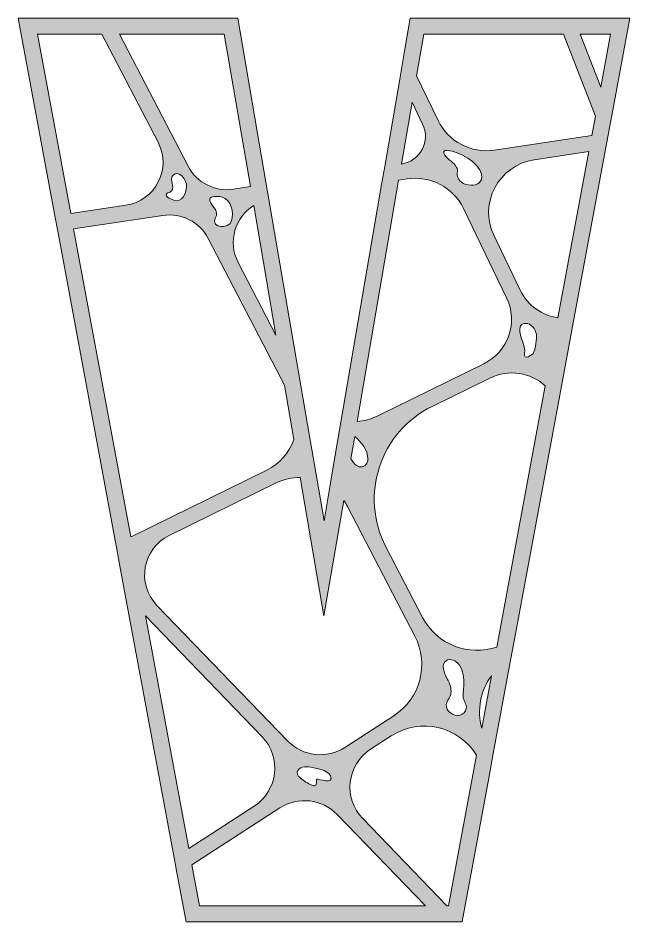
# Model space of a CAD drawing. Extents: x -1650 to 2650, y -4022 to 3022.
# Drawn here: x -550 to -250, y -2921.8 to -2478.2 of the extents above; entities that cross this region are included whole.
import ezdxf

# ---------------------------------------------------------------- set-up
doc = ezdxf.new("R2010")
doc.units = 0
doc.header["$MEASUREMENT"] = 0
doc.layers.add('Layer 1', color=7, linetype='Continuous')

msp = doc.modelspace()

# ---------------------------------------------------------------- hatches: boundary and pattern name
at = {"layer": 'Layer 1', "true_color": 0xffffff}
h = msp.add_hatch(color=7, dxfattribs=at)
h.dxf.hatch_style = 2
h.paths.add_polyline_path([(-277.49, -2478.25), (-285.65, -2478.25), (-357.73, -2478.25), (-360.49, -2494.41), (-362.71, -2507.32), (-370.2, -2551.08), (-371.56, -2558.98), (-391.52, -2675.55), (-392.5, -2681.27), (-394.47, -2692.74), (-397.11, -2708.18), (-399.99, -2724.97), (-403.4, -2705.06), (-405.99, -2689.93), (-406.31, -2688.09), (-411.68, -2656.72), (-427, -2567.31), (-428.29, -2559.78), (-442.26, -2478.25), (-504.38, -2478.25), (-512.95, -2478.25), (-550, -2478.25), (-531.97, -2575.33), (-530.58, -2582.82), (-502.39, -2734.62), (-501.61, -2738.83), (-499.89, -2748.06), (-497.43, -2761.32), (-473.47, -2890.34), (-471.97, -2898.44), (-467.64, -2921.75), (-342.99, -2921.75), (-332.34, -2921.75), (-332.31, -2921.58), (-319.24, -2851.2), (-316.98, -2839.04), (-308.33, -2792.47), (-306.42, -2782.16), (-285.17, -2667.74), (-277.26, -2625.13), (-261.93, -2542.55), (-258.88, -2526.12), (-249.98, -2478.25)])
edge = h.paths.add_edge_path()
edge.add_spline(control_points=[(-351.1, -2486.1), (-351.1, -2486.1), (-282.6, -2486.1), (-282.6, -2486.1), (-282.6, -2486.1), (-266.92, -2526.44), (-266.92, -2526.44), (-266.92, -2526.44), (-268.67, -2535.87), (-268.67, -2535.87), (-268.67, -2535.87), (-316.51, -2543.04), (-316.51, -2543.04), (-327.87, -2544.74), (-339.01, -2538.85), (-344.02, -2528.5), (-344.02, -2528.5), (-354.61, -2506.59), (-354.61, -2506.59), (-354.61, -2506.59), (-351.1, -2486.1), (-351.1, -2486.1)], knot_values=[0, 0, 0, 0, 1, 1, 1, 2, 2, 2, 3, 3, 3, 4, 4, 4, 5, 5, 5, 6, 6, 6, 7, 7, 7, 7], degree=3, periodic=1)
edge = h.paths.add_edge_path()
edge.add_spline(control_points=[(-337.28, -2548.82), (-338.71, -2547.63), (-340.33, -2546.53), (-341.1, -2544.83), (-341.24, -2544.52), (-341.35, -2544.15), (-341.23, -2543.82), (-341.01, -2543.19), (-340.15, -2543.1), (-339.48, -2543.17), (-333.79, -2543.7), (-324.13, -2548.71), (-322.72, -2554.9), (-320.96, -2562.6), (-334.69, -2561.41), (-334.7, -2555.07), (-334.7, -2554.53), (-334.55, -2554), (-334.54, -2553.46), (-334.47, -2551.6), (-335.85, -2550.02), (-337.28, -2548.82)], knot_values=[0, 0, 0, 0, 1, 1, 1, 2, 2, 2, 3, 3, 3, 4, 4, 4, 5, 5, 5, 6, 6, 6, 7, 7, 7, 7], degree=3, periodic=1)
edge = h.paths.add_edge_path()
edge.add_spline(control_points=[(-356.82, -2519.5), (-356.82, -2519.5), (-351.63, -2530.23), (-351.63, -2530.23), (-347.59, -2538.59), (-352.81, -2548.48), (-361.99, -2549.85), (-361.99, -2549.85), (-362.02, -2549.85), (-362.02, -2549.85), (-362.02, -2549.85), (-356.82, -2519.5), (-356.82, -2519.5)], knot_values=[0, 0, 0, 0, 1, 1, 1, 2, 2, 2, 3, 3, 3, 4, 4, 4, 4], degree=3, periodic=1)
edge = h.paths.add_edge_path()
edge.add_spline(control_points=[(-363.38, -2557.75), (-363.38, -2557.75), (-359.13, -2557.12), (-359.13, -2557.12), (-347.77, -2555.41), (-336.62, -2561.31), (-331.61, -2571.65), (-331.61, -2571.65), (-310.46, -2615.44), (-310.46, -2615.44), (-304.63, -2627.49), (-309.63, -2641.98), (-321.64, -2647.88), (-321.64, -2647.88), (-373.92, -2673.54), (-373.92, -2673.54), (-377.06, -2675.08), (-380.37, -2675.95), (-383.66, -2676.18), (-383.66, -2676.18), (-363.38, -2557.75), (-363.38, -2557.75)], knot_values=[0, 0, 0, 0, 1, 1, 1, 2, 2, 2, 3, 3, 3, 4, 4, 4, 5, 5, 5, 6, 6, 6, 7, 7, 7, 7], degree=3, periodic=1)
edge = h.paths.add_edge_path()
edge.add_spline(control_points=[(-384.92, -2683.51), (-381.6, -2686.26), (-378.56, -2690.54), (-378.49, -2694.47), (-378.46, -2696.44), (-379.66, -2698.45), (-381.89, -2698.49), (-384.1, -2698.53), (-385.51, -2696.43), (-386.81, -2694.5), (-386.81, -2694.5), (-384.92, -2683.51), (-384.92, -2683.51)], knot_values=[0, 0, 0, 0, 1, 1, 1, 2, 2, 2, 3, 3, 3, 4, 4, 4, 4], degree=3, periodic=1)
edge = h.paths.add_edge_path()
edge.add_spline(control_points=[(-400, -2771.51), (-400, -2771.51), (-390.29, -2714.89), (-390.29, -2714.89), (-389.64, -2715.83), (-389.04, -2716.82), (-388.49, -2717.87), (-388.49, -2717.87), (-355.4, -2781.59), (-355.4, -2781.59), (-348.28, -2795.3), (-352.75, -2812.16), (-365.71, -2820.55), (-365.71, -2820.55), (-389.77, -2836.13), (-389.77, -2836.13), (-398.68, -2841.91), (-410.45, -2840.56), (-417.81, -2832.91), (-417.81, -2832.91), (-481.91, -2766.45), (-481.91, -2766.45), (-492.07, -2755.91), (-489.02, -2738.52), (-475.87, -2732.07), (-475.87, -2732.07), (-423.49, -2706.36), (-423.49, -2706.36), (-419.67, -2704.48), (-415.62, -2703.62), (-411.62, -2703.67), (-411.62, -2703.67), (-400, -2771.51), (-400, -2771.51)], knot_values=[0, 0, 0, 0, 1, 1, 1, 2, 2, 2, 3, 3, 3, 4, 4, 4, 5, 5, 5, 6, 6, 6, 7, 7, 7, 8, 8, 8, 9, 9, 9, 10, 10, 10, 11, 11, 11, 11], degree=3, periodic=1)
edge = h.paths.add_edge_path()
edge.add_spline(control_points=[(-403.63, -2853.32), (-403.63, -2853.91), (-403.81, -2854.59), (-404.35, -2854.84), (-404.83, -2855.08), (-405.4, -2854.88), (-405.89, -2854.66), (-407.92, -2853.77), (-409.83, -2852.6), (-411.54, -2851.19), (-412.18, -2850.66), (-412.83, -2850.04), (-413.05, -2849.23), (-413.37, -2847.99), (-412.5, -2846.67), (-411.36, -2846.1), (-410.2, -2845.51), (-408.85, -2845.53), (-407.58, -2845.66), (-404.97, -2845.94), (-397.84, -2847.23), (-396.79, -2850.11), (-395.16, -2854.58), (-402.09, -2851.49), (-403.56, -2851.63), (-403.73, -2852.22), (-403.63, -2852.7), (-403.63, -2853.32)], knot_values=[0, 0, 0, 0, 1, 1, 1, 2, 2, 2, 3, 3, 3, 4, 4, 4, 5, 5, 5, 6, 6, 6, 7, 7, 7, 8, 8, 8, 9, 9, 9, 9], degree=3, periodic=1)
edge = h.paths.add_edge_path()
edge.add_spline(control_points=[(-423.58, -2633.81), (-423.58, -2633.81), (-442.07, -2598.21), (-442.07, -2598.21), (-447.42, -2587.92), (-443.51, -2575.89), (-434.47, -2570.21), (-434.47, -2570.21), (-423.58, -2633.81), (-423.58, -2633.81)], knot_values=[0, 0, 0, 0, 1, 1, 1, 2, 2, 2, 3, 3, 3, 3], degree=3, periodic=1)
edge = h.paths.add_edge_path()
edge.add_spline(control_points=[(-448.88, -2486.1), (-448.88, -2486.1), (-436.06, -2560.95), (-436.06, -2560.95), (-436.06, -2560.95), (-444.47, -2562.21), (-444.47, -2562.21), (-453.51, -2563.57), (-462.42, -2559.03), (-466.63, -2550.91), (-466.63, -2550.91), (-500.29, -2486.1), (-500.29, -2486.1), (-500.29, -2486.1), (-448.88, -2486.1), (-448.88, -2486.1)], knot_values=[0, 0, 0, 0, 1, 1, 1, 2, 2, 2, 3, 3, 3, 4, 4, 4, 5, 5, 5, 5], degree=3, periodic=1)
edge = h.paths.add_edge_path()
edge.add_spline(control_points=[(-453.84, -2571.28), (-454.66, -2570.19), (-455.65, -2569.15), (-455.93, -2567.81), (-456.04, -2567.26), (-455.99, -2566.61), (-455.55, -2566.26), (-455.31, -2566.06), (-454.98, -2566), (-454.67, -2565.95), (-453.11, -2565.7), (-451.5, -2565.67), (-449.98, -2566.09), (-445.36, -2567.38), (-444.04, -2573.58), (-445.41, -2577.77), (-446.84, -2582.13), (-455.27, -2581.35), (-453.42, -2576.47), (-453.23, -2575.98), (-452.92, -2575.55), (-452.75, -2575.05), (-452.33, -2573.76), (-453.03, -2572.37), (-453.84, -2571.28)], knot_values=[0, 0, 0, 0, 1, 1, 1, 2, 2, 2, 3, 3, 3, 4, 4, 4, 5, 5, 5, 6, 6, 6, 7, 7, 7, 8, 8, 8, 8], degree=3, periodic=1)
edge = h.paths.add_edge_path()
edge.add_spline(control_points=[(-474.23, -2560.24), (-474.42, -2559), (-474.9, -2557.75), (-474.67, -2556.51), (-474.6, -2556.11), (-474.45, -2555.73), (-474.18, -2555.44), (-471.14, -2552.09), (-467.11, -2558.09), (-467.37, -2560.9), (-467.69, -2564.4), (-469.52, -2568.93), (-473.67, -2567.62), (-474.77, -2567.28), (-475.8, -2566.75), (-476.7, -2566.06), (-477.04, -2565.8), (-477.41, -2565.45), (-477.4, -2565.01), (-477.39, -2564.58), (-477.01, -2564.24), (-476.6, -2564.06), (-476.2, -2563.88), (-475.76, -2563.82), (-475.37, -2563.61), (-474.26, -2563.01), (-474.04, -2561.49), (-474.23, -2560.24)], knot_values=[0, 0, 0, 0, 1, 1, 1, 2, 2, 2, 3, 3, 3, 4, 4, 4, 5, 5, 5, 6, 6, 6, 7, 7, 7, 8, 8, 8, 9, 9, 9, 9], degree=3, periodic=1)
edge = h.paths.add_edge_path()
edge.add_spline(control_points=[(-540.55, -2486.1), (-540.55, -2486.1), (-508.87, -2486.1), (-508.87, -2486.1), (-508.87, -2486.1), (-481.36, -2539.08), (-481.36, -2539.08), (-474.59, -2552.11), (-482.65, -2567.94), (-497.18, -2570.11), (-497.18, -2570.11), (-524.2, -2574.16), (-524.2, -2574.16), (-524.2, -2574.16), (-540.55, -2486.1), (-540.55, -2486.1)], knot_values=[0, 0, 0, 0, 1, 1, 1, 2, 2, 2, 3, 3, 3, 4, 4, 4, 5, 5, 5, 5], degree=3, periodic=1)
edge = h.paths.add_edge_path()
edge.add_spline(control_points=[(-522.81, -2581.65), (-522.81, -2581.65), (-478.95, -2575.08), (-478.95, -2575.08), (-469.91, -2573.72), (-461.01, -2578.26), (-456.79, -2586.38), (-456.79, -2586.38), (-419.36, -2658.44), (-419.36, -2658.44), (-419.36, -2658.44), (-414.8, -2685.09), (-414.8, -2685.09), (-416.98, -2691.42), (-421.58, -2696.93), (-428.08, -2700.13), (-428.08, -2700.13), (-493.88, -2732.44), (-493.88, -2732.44), (-494.16, -2732.57), (-494.45, -2732.7), (-494.73, -2732.82), (-494.73, -2732.82), (-522.81, -2581.65), (-522.81, -2581.65)], knot_values=[0, 0, 0, 0, 1, 1, 1, 2, 2, 2, 3, 3, 3, 4, 4, 4, 5, 5, 5, 6, 6, 6, 7, 7, 7, 8, 8, 8, 8], degree=3, periodic=1)
edge = h.paths.add_edge_path()
edge.add_spline(control_points=[(-487.53, -2771.58), (-487.53, -2771.58), (-430.34, -2830.89), (-430.34, -2830.89), (-420.64, -2840.95), (-422.53, -2857.35), (-434.25, -2864.94), (-434.25, -2864.94), (-466.34, -2885.72), (-466.34, -2885.72), (-466.34, -2885.72), (-487.53, -2771.58), (-487.53, -2771.58)], knot_values=[0, 0, 0, 0, 1, 1, 1, 2, 2, 2, 3, 3, 3, 4, 4, 4, 4], degree=3, periodic=1)
edge = h.paths.add_edge_path()
edge.add_spline(control_points=[(-461.1, -2913.9), (-461.1, -2913.9), (-464.84, -2893.82), (-464.84, -2893.82), (-464.84, -2893.82), (-421.6, -2865.81), (-421.6, -2865.81), (-412.68, -2860.04), (-400.92, -2861.39), (-393.55, -2869.04), (-393.55, -2869.04), (-350.3, -2913.9), (-350.3, -2913.9), (-350.3, -2913.9), (-461.1, -2913.9), (-461.1, -2913.9)], knot_values=[0, 0, 0, 0, 1, 1, 1, 2, 2, 2, 3, 3, 3, 4, 4, 4, 5, 5, 5, 5], degree=3, periodic=1)
edge = h.paths.add_edge_path()
edge.add_spline(control_points=[(-338.88, -2913.9), (-338.88, -2913.9), (-339.72, -2913.9), (-339.72, -2913.9), (-339.72, -2913.9), (-381.03, -2871.06), (-381.03, -2871.06), (-390.73, -2861.01), (-388.84, -2844.6), (-377.12, -2837.01), (-377.12, -2837.01), (-367.01, -2830.47), (-367.01, -2830.47), (-352.76, -2821.24), (-333.84, -2825.72), (-325.16, -2839.99), (-325.16, -2839.99), (-338.88, -2913.9), (-338.88, -2913.9)], knot_values=[0, 0, 0, 0, 1, 1, 1, 2, 2, 2, 3, 3, 3, 4, 4, 4, 5, 5, 5, 6, 6, 6, 6], degree=3, periodic=1)
edge = h.paths.add_edge_path()
edge.add_spline(control_points=[(-331.68, -2811.87), (-331.34, -2813.73), (-329.85, -2815.05), (-330.27, -2817.09), (-330.58, -2818.61), (-331.8, -2819.91), (-333.3, -2820.3), (-334.94, -2820.74), (-336.71, -2820.14), (-338.03, -2819.09), (-339.23, -2818.14), (-340.17, -2816.69), (-340.03, -2815.16), (-339.88, -2813.62), (-338.68, -2812.39), (-338.1, -2810.95), (-337.31, -2808.95), (-337.73, -2806.67), (-338.53, -2804.68), (-339.32, -2802.7), (-340.46, -2800.85), (-341.14, -2798.81), (-341.65, -2797.28), (-341.83, -2795.44), (-340.81, -2794.19), (-340.04, -2793.24), (-338.7, -2792.88), (-337.5, -2793.08), (-336.3, -2793.28), (-335.23, -2793.98), (-334.39, -2794.86), (-332.04, -2797.32), (-331.4, -2800.95), (-331.35, -2804.35), (-331.3, -2806.78), (-332.1, -2809.5), (-331.68, -2811.87)], knot_values=[0, 0, 0, 0, 1, 1, 1, 2, 2, 2, 3, 3, 3, 4, 4, 4, 5, 5, 5, 6, 6, 6, 7, 7, 7, 8, 8, 8, 9, 9, 9, 10, 10, 10, 11, 11, 11, 12, 12, 12, 12], degree=3, periodic=1)
edge = h.paths.add_edge_path()
edge.add_spline(control_points=[(-317.91, -2800.99), (-317.91, -2800.99), (-322.67, -2826.64), (-322.67, -2826.64), (-325.11, -2817.76), (-323.28, -2808.29), (-317.91, -2800.99)], knot_values=[0, 0, 0, 0, 1, 1, 1, 2, 2, 2, 2], degree=3, periodic=1)
edge = h.paths.add_edge_path()
edge.add_spline(control_points=[(-315.29, -2786.86), (-328.97, -2791.59), (-344.63, -2785.8), (-351.63, -2772.33), (-351.63, -2772.33), (-369.63, -2737.68), (-369.63, -2737.68), (-382.74, -2712.43), (-372.52, -2681.34), (-346.98, -2668.8), (-346.98, -2668.8), (-318.6, -2654.87), (-318.6, -2654.87), (-309.36, -2650.33), (-298.65, -2652.18), (-291.48, -2658.71), (-291.48, -2658.71), (-315.29, -2786.86), (-315.29, -2786.86)], knot_values=[0, 0, 0, 0, 1, 1, 1, 2, 2, 2, 3, 3, 3, 4, 4, 4, 5, 5, 5, 6, 6, 6, 6], degree=3, periodic=1)
edge = h.paths.add_edge_path()
edge.add_spline(control_points=[(-303.95, -2630.62), (-303.88, -2630.04), (-303.72, -2629.46), (-303.35, -2629), (-302.85, -2628.38), (-302, -2628.09), (-301.19, -2628.07), (-298.39, -2628), (-296.16, -2630.77), (-295.87, -2633.57), (-295.65, -2635.71), (-296.19, -2640.01), (-297.04, -2642.09), (-297.81, -2643.96), (-302.4, -2646.27), (-301.71, -2642.81), (-300.89, -2638.71), (-304.48, -2634.76), (-303.95, -2630.62)], knot_values=[0, 0, 0, 0, 1, 1, 1, 2, 2, 2, 3, 3, 3, 4, 4, 4, 5, 5, 5, 6, 6, 6, 6], degree=3, periodic=1)
edge = h.paths.add_edge_path()
edge.add_spline(control_points=[(-285.28, -2625.32), (-293.02, -2624.2), (-300.09, -2619.39), (-303.75, -2611.81), (-303.75, -2611.81), (-316.63, -2585.16), (-316.63, -2585.16), (-324.33, -2569.23), (-314.39, -2550.42), (-296.9, -2547.79), (-296.9, -2547.79), (-270.14, -2543.79), (-270.14, -2543.79), (-270.14, -2543.79), (-285.28, -2625.32), (-285.28, -2625.32)], knot_values=[0, 0, 0, 0, 1, 1, 1, 2, 2, 2, 3, 3, 3, 4, 4, 4, 5, 5, 5, 5], degree=3, periodic=1)
h.paths.add_polyline_path([(-274.43, -2486.1), (-259.43, -2486.1), (-264.28, -2512.23)])

# ---------------------------------------------------------------- linework, layer by layer
at = {"layer": 'Layer 1', "lineweight": 0}
for points in [[(-277.49, -2478.25), (-285.65, -2478.25), (-357.73, -2478.25), (-360.49, -2494.41), (-362.71, -2507.32), (-370.2, -2551.08), (-371.56, -2558.98), (-391.52, -2675.55), (-392.5, -2681.27), (-394.47, -2692.74), (-397.11, -2708.18), (-399.99, -2724.97), (-403.4, -2705.06), (-405.99, -2689.93), (-406.31, -2688.09), (-411.68, -2656.72), (-427, -2567.31), (-428.29, -2559.78), (-442.26, -2478.25), (-504.38, -2478.25), (-512.95, -2478.25), (-550, -2478.25), (-531.97, -2575.33), (-530.58, -2582.82), (-502.39, -2734.62), (-501.61, -2738.83), (-499.89, -2748.06), (-497.43, -2761.32), (-473.47, -2890.34), (-471.97, -2898.44), (-467.64, -2921.75), (-342.99, -2921.75), (-332.34, -2921.75), (-332.31, -2921.58), (-319.24, -2851.2), (-316.98, -2839.04), (-308.33, -2792.47), (-306.42, -2782.16), (-285.17, -2667.74), (-277.26, -2625.13), (-261.93, -2542.55), (-258.88, -2526.12), (-249.98, -2478.25), (-277.49, -2478.25)], [(-274.43, -2486.1), (-259.43, -2486.1), (-264.28, -2512.23), (-274.43, -2486.1)]]:
    msp.add_lwpolyline(points, dxfattribs=at)
for points, knots in [([(-540.55, -2486.1), (-540.55, -2486.1), (-508.87, -2486.1), (-508.87, -2486.1), (-508.87, -2486.1), (-481.36, -2539.08), (-481.36, -2539.08), (-474.59, -2552.11), (-482.65, -2567.94), (-497.18, -2570.11), (-497.18, -2570.11), (-524.2, -2574.16), (-524.2, -2574.16), (-524.2, -2574.16), (-540.55, -2486.1), (-540.55, -2486.1)], [0, 0, 0, 0, 1, 1, 1, 2, 2, 2, 3, 3, 3, 4, 4, 4, 5, 5, 5, 5]), ([(-448.88, -2486.1), (-448.88, -2486.1), (-436.06, -2560.95), (-436.06, -2560.95), (-436.06, -2560.95), (-444.47, -2562.21), (-444.47, -2562.21), (-453.51, -2563.57), (-462.42, -2559.03), (-466.63, -2550.91), (-466.63, -2550.91), (-500.29, -2486.1), (-500.29, -2486.1), (-500.29, -2486.1), (-448.88, -2486.1), (-448.88, -2486.1)], [0, 0, 0, 0, 1, 1, 1, 2, 2, 2, 3, 3, 3, 4, 4, 4, 5, 5, 5, 5]), ([(-351.1, -2486.1), (-351.1, -2486.1), (-282.6, -2486.1), (-282.6, -2486.1), (-282.6, -2486.1), (-266.92, -2526.44), (-266.92, -2526.44), (-266.92, -2526.44), (-268.67, -2535.87), (-268.67, -2535.87), (-268.67, -2535.87), (-316.51, -2543.04), (-316.51, -2543.04), (-327.87, -2544.74), (-339.01, -2538.85), (-344.02, -2528.5), (-344.02, -2528.5), (-354.61, -2506.59), (-354.61, -2506.59), (-354.61, -2506.59), (-351.1, -2486.1), (-351.1, -2486.1)], [0, 0, 0, 0, 1, 1, 1, 2, 2, 2, 3, 3, 3, 4, 4, 4, 5, 5, 5, 6, 6, 6, 7, 7, 7, 7]), ([(-356.82, -2519.5), (-356.82, -2519.5), (-351.63, -2530.23), (-351.63, -2530.23), (-347.59, -2538.59), (-352.81, -2548.48), (-361.99, -2549.85), (-361.99, -2549.85), (-362.02, -2549.85), (-362.02, -2549.85), (-362.02, -2549.85), (-356.82, -2519.5), (-356.82, -2519.5)], [0, 0, 0, 0, 1, 1, 1, 2, 2, 2, 3, 3, 3, 4, 4, 4, 4]), ([(-337.28, -2548.82), (-338.71, -2547.63), (-340.33, -2546.53), (-341.1, -2544.83), (-341.24, -2544.52), (-341.35, -2544.15), (-341.23, -2543.82), (-341.01, -2543.19), (-340.15, -2543.1), (-339.48, -2543.17), (-333.79, -2543.7), (-324.13, -2548.71), (-322.72, -2554.9), (-320.96, -2562.6), (-334.69, -2561.41), (-334.7, -2555.07), (-334.7, -2554.53), (-334.55, -2554), (-334.54, -2553.46), (-334.47, -2551.6), (-335.85, -2550.02), (-337.28, -2548.82)], [0, 0, 0, 0, 1, 1, 1, 2, 2, 2, 3, 3, 3, 4, 4, 4, 5, 5, 5, 6, 6, 6, 7, 7, 7, 7]), ([(-285.28, -2625.32), (-293.02, -2624.2), (-300.09, -2619.39), (-303.75, -2611.81), (-303.75, -2611.81), (-316.63, -2585.16), (-316.63, -2585.16), (-324.33, -2569.23), (-314.39, -2550.42), (-296.9, -2547.79), (-296.9, -2547.79), (-270.14, -2543.79), (-270.14, -2543.79), (-270.14, -2543.79), (-285.28, -2625.32), (-285.28, -2625.32)], [0, 0, 0, 0, 1, 1, 1, 2, 2, 2, 3, 3, 3, 4, 4, 4, 5, 5, 5, 5]), ([(-474.23, -2560.24), (-474.42, -2559), (-474.9, -2557.75), (-474.67, -2556.51), (-474.6, -2556.11), (-474.45, -2555.73), (-474.18, -2555.44), (-471.14, -2552.09), (-467.11, -2558.09), (-467.37, -2560.9), (-467.69, -2564.4), (-469.52, -2568.93), (-473.67, -2567.62), (-474.77, -2567.28), (-475.8, -2566.75), (-476.7, -2566.06), (-477.04, -2565.8), (-477.41, -2565.45), (-477.4, -2565.01), (-477.39, -2564.58), (-477.01, -2564.24), (-476.6, -2564.06), (-476.2, -2563.88), (-475.76, -2563.82), (-475.37, -2563.61), (-474.26, -2563.01), (-474.04, -2561.49), (-474.23, -2560.24)], [0, 0, 0, 0, 1, 1, 1, 2, 2, 2, 3, 3, 3, 4, 4, 4, 5, 5, 5, 6, 6, 6, 7, 7, 7, 8, 8, 8, 9, 9, 9, 9]), ([(-363.38, -2557.75), (-363.38, -2557.75), (-359.13, -2557.12), (-359.13, -2557.12), (-347.77, -2555.41), (-336.62, -2561.31), (-331.61, -2571.65), (-331.61, -2571.65), (-310.46, -2615.44), (-310.46, -2615.44), (-304.63, -2627.49), (-309.63, -2641.98), (-321.64, -2647.88), (-321.64, -2647.88), (-373.92, -2673.54), (-373.92, -2673.54), (-377.06, -2675.08), (-380.37, -2675.95), (-383.66, -2676.18), (-383.66, -2676.18), (-363.38, -2557.75), (-363.38, -2557.75)], [0, 0, 0, 0, 1, 1, 1, 2, 2, 2, 3, 3, 3, 4, 4, 4, 5, 5, 5, 6, 6, 6, 7, 7, 7, 7]), ([(-453.84, -2571.28), (-454.66, -2570.19), (-455.65, -2569.15), (-455.93, -2567.81), (-456.04, -2567.26), (-455.99, -2566.61), (-455.55, -2566.26), (-455.31, -2566.06), (-454.98, -2566), (-454.67, -2565.95), (-453.11, -2565.7), (-451.5, -2565.67), (-449.98, -2566.09), (-445.36, -2567.38), (-444.04, -2573.58), (-445.41, -2577.77), (-446.84, -2582.13), (-455.27, -2581.35), (-453.42, -2576.47), (-453.23, -2575.98), (-452.92, -2575.55), (-452.75, -2575.05), (-452.33, -2573.76), (-453.03, -2572.37), (-453.84, -2571.28)], [0, 0, 0, 0, 1, 1, 1, 2, 2, 2, 3, 3, 3, 4, 4, 4, 5, 5, 5, 6, 6, 6, 7, 7, 7, 8, 8, 8, 8]), ([(-423.58, -2633.81), (-423.58, -2633.81), (-442.07, -2598.21), (-442.07, -2598.21), (-447.42, -2587.92), (-443.51, -2575.89), (-434.47, -2570.21), (-434.47, -2570.21), (-423.58, -2633.81), (-423.58, -2633.81)], [0, 0, 0, 0, 1, 1, 1, 2, 2, 2, 3, 3, 3, 3]), ([(-522.81, -2581.65), (-522.81, -2581.65), (-478.95, -2575.08), (-478.95, -2575.08), (-469.91, -2573.72), (-461.01, -2578.26), (-456.79, -2586.38), (-456.79, -2586.38), (-419.36, -2658.44), (-419.36, -2658.44), (-419.36, -2658.44), (-414.8, -2685.09), (-414.8, -2685.09), (-416.98, -2691.42), (-421.58, -2696.93), (-428.08, -2700.13), (-428.08, -2700.13), (-493.88, -2732.44), (-493.88, -2732.44), (-494.16, -2732.57), (-494.45, -2732.7), (-494.73, -2732.82), (-494.73, -2732.82), (-522.81, -2581.65), (-522.81, -2581.65)], [0, 0, 0, 0, 1, 1, 1, 2, 2, 2, 3, 3, 3, 4, 4, 4, 5, 5, 5, 6, 6, 6, 7, 7, 7, 8, 8, 8, 8]), ([(-303.95, -2630.62), (-303.88, -2630.04), (-303.72, -2629.46), (-303.35, -2629), (-302.85, -2628.38), (-302, -2628.09), (-301.19, -2628.07), (-298.39, -2628), (-296.16, -2630.77), (-295.87, -2633.57), (-295.65, -2635.71), (-296.19, -2640.01), (-297.04, -2642.09), (-297.81, -2643.96), (-302.4, -2646.27), (-301.71, -2642.81), (-300.89, -2638.71), (-304.48, -2634.76), (-303.95, -2630.62)], [0, 0, 0, 0, 1, 1, 1, 2, 2, 2, 3, 3, 3, 4, 4, 4, 5, 5, 5, 6, 6, 6, 6]), ([(-315.29, -2786.86), (-328.97, -2791.59), (-344.63, -2785.8), (-351.63, -2772.33), (-351.63, -2772.33), (-369.63, -2737.68), (-369.63, -2737.68), (-382.74, -2712.43), (-372.52, -2681.34), (-346.98, -2668.8), (-346.98, -2668.8), (-318.6, -2654.87), (-318.6, -2654.87), (-309.36, -2650.33), (-298.65, -2652.18), (-291.48, -2658.71), (-291.48, -2658.71), (-315.29, -2786.86), (-315.29, -2786.86)], [0, 0, 0, 0, 1, 1, 1, 2, 2, 2, 3, 3, 3, 4, 4, 4, 5, 5, 5, 6, 6, 6, 6]), ([(-384.92, -2683.51), (-381.6, -2686.26), (-378.56, -2690.54), (-378.49, -2694.47), (-378.46, -2696.44), (-379.66, -2698.45), (-381.89, -2698.49), (-384.1, -2698.53), (-385.51, -2696.43), (-386.81, -2694.5), (-386.81, -2694.5), (-384.92, -2683.51), (-384.92, -2683.51)], [0, 0, 0, 0, 1, 1, 1, 2, 2, 2, 3, 3, 3, 4, 4, 4, 4]), ([(-400, -2771.51), (-400, -2771.51), (-390.29, -2714.89), (-390.29, -2714.89), (-389.64, -2715.83), (-389.04, -2716.82), (-388.49, -2717.87), (-388.49, -2717.87), (-355.4, -2781.59), (-355.4, -2781.59), (-348.28, -2795.3), (-352.75, -2812.16), (-365.71, -2820.55), (-365.71, -2820.55), (-389.77, -2836.13), (-389.77, -2836.13), (-398.68, -2841.91), (-410.45, -2840.56), (-417.81, -2832.91), (-417.81, -2832.91), (-481.91, -2766.45), (-481.91, -2766.45), (-492.07, -2755.91), (-489.02, -2738.52), (-475.87, -2732.07), (-475.87, -2732.07), (-423.49, -2706.36), (-423.49, -2706.36), (-419.67, -2704.48), (-415.62, -2703.62), (-411.62, -2703.67), (-411.62, -2703.67), (-400, -2771.51), (-400, -2771.51)], [0, 0, 0, 0, 1, 1, 1, 2, 2, 2, 3, 3, 3, 4, 4, 4, 5, 5, 5, 6, 6, 6, 7, 7, 7, 8, 8, 8, 9, 9, 9, 10, 10, 10, 11, 11, 11, 11]), ([(-487.53, -2771.58), (-487.53, -2771.58), (-430.34, -2830.89), (-430.34, -2830.89), (-420.64, -2840.95), (-422.53, -2857.35), (-434.25, -2864.94), (-434.25, -2864.94), (-466.34, -2885.72), (-466.34, -2885.72), (-466.34, -2885.72), (-487.53, -2771.58), (-487.53, -2771.58)], [0, 0, 0, 0, 1, 1, 1, 2, 2, 2, 3, 3, 3, 4, 4, 4, 4]), ([(-331.68, -2811.87), (-331.34, -2813.73), (-329.85, -2815.05), (-330.27, -2817.09), (-330.58, -2818.61), (-331.8, -2819.91), (-333.3, -2820.3), (-334.94, -2820.74), (-336.71, -2820.14), (-338.03, -2819.09), (-339.23, -2818.14), (-340.17, -2816.69), (-340.03, -2815.16), (-339.88, -2813.62), (-338.68, -2812.39), (-338.1, -2810.95), (-337.31, -2808.95), (-337.73, -2806.67), (-338.53, -2804.68), (-339.32, -2802.7), (-340.46, -2800.85), (-341.14, -2798.81), (-341.65, -2797.28), (-341.83, -2795.44), (-340.81, -2794.19), (-340.04, -2793.24), (-338.7, -2792.88), (-337.5, -2793.08), (-336.3, -2793.28), (-335.23, -2793.98), (-334.39, -2794.86), (-332.04, -2797.32), (-331.4, -2800.95), (-331.35, -2804.35), (-331.3, -2806.78), (-332.1, -2809.5), (-331.68, -2811.87)], [0, 0, 0, 0, 1, 1, 1, 2, 2, 2, 3, 3, 3, 4, 4, 4, 5, 5, 5, 6, 6, 6, 7, 7, 7, 8, 8, 8, 9, 9, 9, 10, 10, 10, 11, 11, 11, 12, 12, 12, 12]), ([(-317.91, -2800.99), (-317.91, -2800.99), (-322.67, -2826.64), (-322.67, -2826.64), (-325.11, -2817.76), (-323.28, -2808.29), (-317.91, -2800.99)], [0, 0, 0, 0, 1, 1, 1, 2, 2, 2, 2]), ([(-338.88, -2913.9), (-338.88, -2913.9), (-339.72, -2913.9), (-339.72, -2913.9), (-339.72, -2913.9), (-381.03, -2871.06), (-381.03, -2871.06), (-390.73, -2861.01), (-388.84, -2844.6), (-377.12, -2837.01), (-377.12, -2837.01), (-367.01, -2830.47), (-367.01, -2830.47), (-352.76, -2821.24), (-333.84, -2825.72), (-325.16, -2839.99), (-325.16, -2839.99), (-338.88, -2913.9), (-338.88, -2913.9)], [0, 0, 0, 0, 1, 1, 1, 2, 2, 2, 3, 3, 3, 4, 4, 4, 5, 5, 5, 6, 6, 6, 6]), ([(-403.63, -2853.32), (-403.63, -2853.91), (-403.81, -2854.59), (-404.35, -2854.84), (-404.83, -2855.08), (-405.4, -2854.88), (-405.89, -2854.66), (-407.92, -2853.77), (-409.83, -2852.6), (-411.54, -2851.19), (-412.18, -2850.66), (-412.83, -2850.04), (-413.05, -2849.23), (-413.37, -2847.99), (-412.5, -2846.67), (-411.36, -2846.1), (-410.2, -2845.51), (-408.85, -2845.53), (-407.58, -2845.66), (-404.97, -2845.94), (-397.84, -2847.23), (-396.79, -2850.11), (-395.16, -2854.58), (-402.09, -2851.49), (-403.56, -2851.63), (-403.73, -2852.22), (-403.63, -2852.7), (-403.63, -2853.32)], [0, 0, 0, 0, 1, 1, 1, 2, 2, 2, 3, 3, 3, 4, 4, 4, 5, 5, 5, 6, 6, 6, 7, 7, 7, 8, 8, 8, 9, 9, 9, 9]), ([(-461.1, -2913.9), (-461.1, -2913.9), (-464.84, -2893.82), (-464.84, -2893.82), (-464.84, -2893.82), (-421.6, -2865.81), (-421.6, -2865.81), (-412.68, -2860.04), (-400.92, -2861.39), (-393.55, -2869.04), (-393.55, -2869.04), (-350.3, -2913.9), (-350.3, -2913.9), (-350.3, -2913.9), (-461.1, -2913.9), (-461.1, -2913.9)], [0, 0, 0, 0, 1, 1, 1, 2, 2, 2, 3, 3, 3, 4, 4, 4, 5, 5, 5, 5])]:
    msp.add_open_spline(points, degree=3, knots=knots, dxfattribs=at)

doc.saveas('drawing.dxf')
